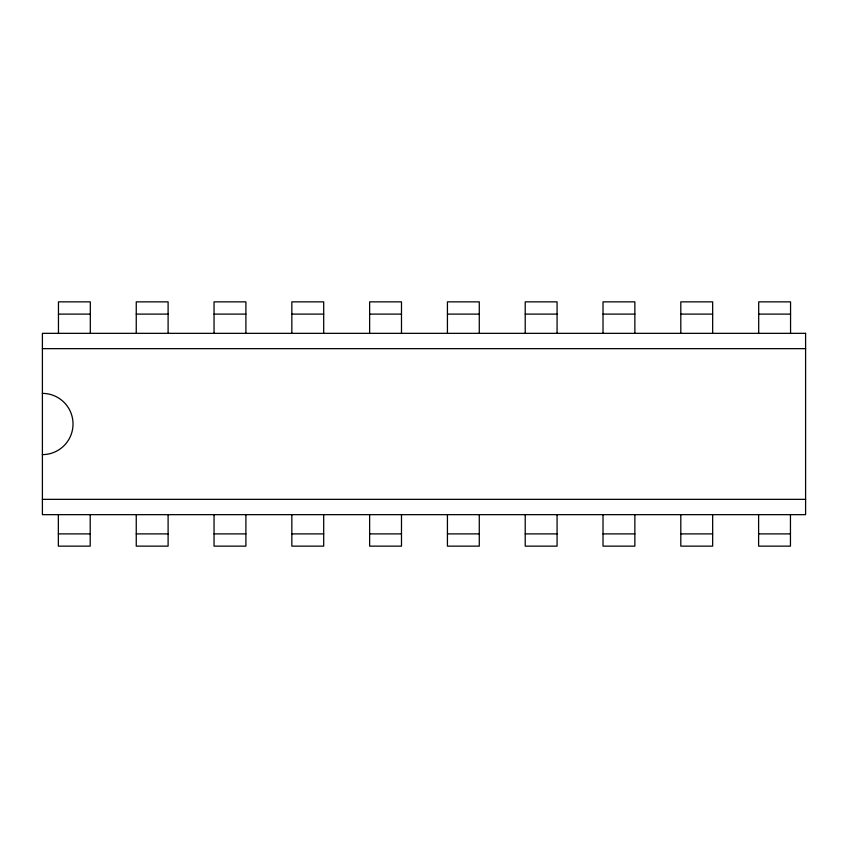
<?xml version="1.0" encoding="UTF-8"?>
<svg xmlns="http://www.w3.org/2000/svg" width="848" height="848" viewBox="0 0 848 848"><rect width="100%" height="100%" fill="white"/><g stroke="black" fill="none" stroke-linecap="round" stroke-linejoin="round"><path stroke-width="1.27" d="M58.459 314.11L90.312 314.11M136.252 314.11L168.105 314.11M214.046 314.11L245.899 314.11M291.839 314.11L323.692 314.11M369.633 314.11L401.486 314.11M447.426 314.11L479.279 314.11M525.219 314.11L557.072 314.11M603.013 314.11L634.866 314.11M680.806 314.11L712.659 314.11M758.706 314.11L790.559 314.11M42.4 348.655L805.6 348.655M42.4 499.345L805.6 499.345M58.353 533.89L90.206 533.89M136.252 533.89L168.105 533.89M214.046 533.89L245.899 533.89M291.839 533.89L323.692 533.89M369.633 533.89L401.486 533.89M447.426 533.89L479.279 533.89M525.219 533.89L557.072 533.89M603.013 533.89L634.866 533.89M680.806 533.89L712.659 533.89M758.61 533.89L790.453 533.89M790.559 333.338L790.559 301.856L758.706 301.856L758.706 333.338M790.453 514.662L790.453 546.144L758.61 546.144L758.61 514.662M712.659 333.338L712.659 301.856L680.806 301.856L680.806 333.338M712.659 514.662L712.659 546.144L680.806 546.144L680.806 514.662M634.866 333.338L634.866 301.856L603.013 301.856L603.013 333.338M634.866 514.662L634.866 546.144L603.013 546.144L603.013 514.662M557.072 333.338L557.072 301.856L525.219 301.856L525.219 333.338M557.072 514.662L557.072 546.144L525.219 546.144L525.219 514.662M479.279 333.338L479.279 301.856L447.426 301.856L447.426 333.338M479.279 514.662L479.279 546.144L447.426 546.144L447.426 514.662M401.486 333.338L401.486 301.856L369.633 301.856L369.633 333.338M401.486 514.662L401.486 546.144L369.633 546.144L369.633 514.662M323.692 333.338L323.692 301.856L291.839 301.856L291.839 333.338M323.692 514.662L323.692 546.144L291.839 546.144L291.839 514.662M245.899 333.338L245.899 301.856L214.046 301.856L214.046 333.338M245.899 514.662L245.899 546.144L214.046 546.144L214.046 514.662M168.105 333.338L168.105 301.856L136.252 301.856L136.252 333.338M168.105 514.662L168.105 546.144L136.252 546.144L136.252 514.662M90.312 333.338L90.312 301.856L58.459 301.856L58.459 333.338M90.206 514.662L90.206 546.144L58.353 546.144L58.353 514.662M42.4 393.377A30.623 30.623 0 0 1 73.023 424A30.623 30.623 0 0 1 42.4 454.623M805.6 333.338L42.4 333.338L42.4 514.662L805.6 514.662L805.6 333.338"/></g></svg>
